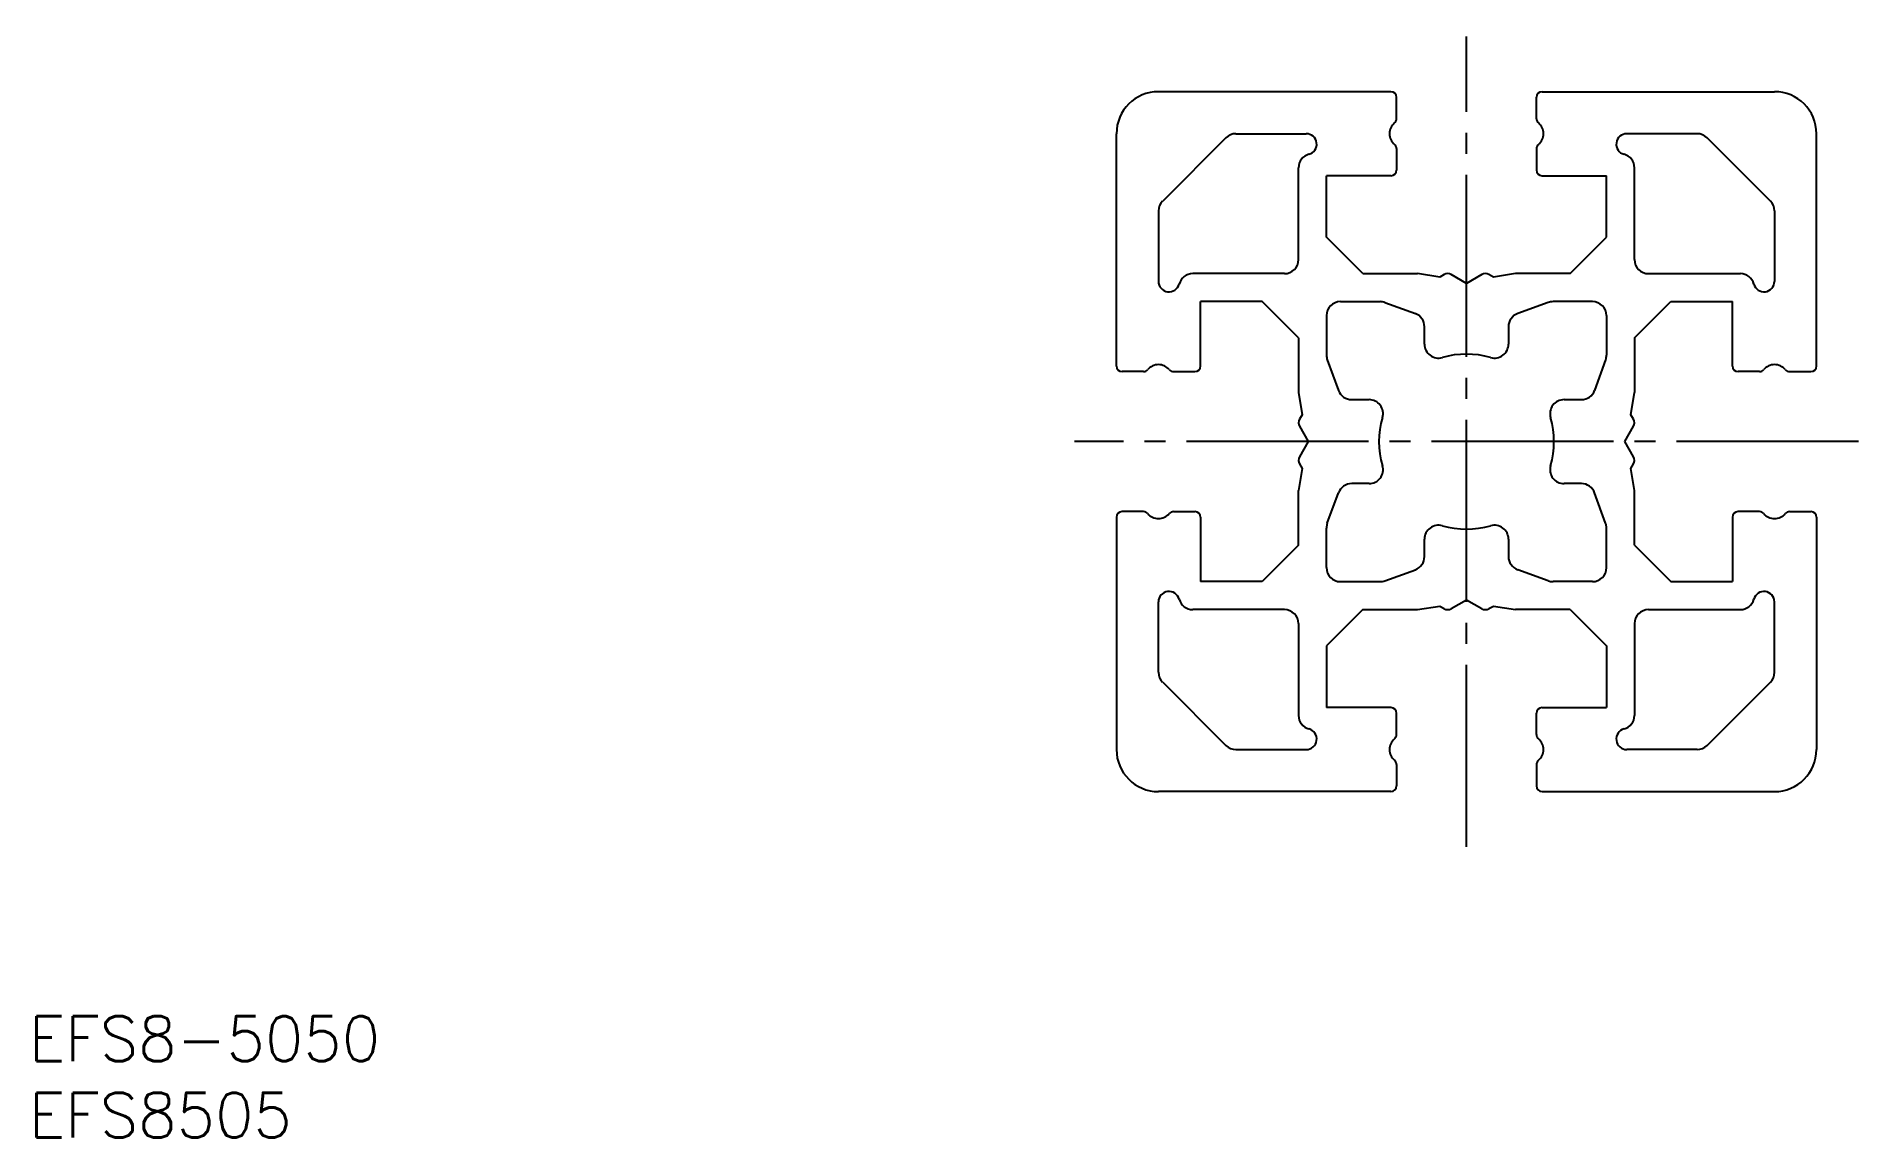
# Model space of a CAD drawing. Extents: x 666 to 796, y 255 to 334.
import ezdxf

# ---------------------------------------------------------------- set-up
doc = ezdxf.new("R2010")
doc.units = 0
doc.linetypes.add('CENTER', pattern=[17.5, 13, -1.5, 1.5, -1.5])
doc.layers.get('0').update_dxf_attribs({"linetype": 'CONTINUOUS'})
doc.layers.add('CENTER', color=1, linetype='CENTER')
doc.styles.get("Standard").update_dxf_attribs({"font": 'txt.shx', "bigfont": '@extfont2.shx'})

msp = doc.modelspace()

# ---------------------------------------------------------------- linework, layer by layer
for p, q in [((762.53, 330.12), (745.93, 330.12)), ((762.93, 328.19), (762.93, 329.72)), ((772.93, 328.19), (772.93, 329.72)), ((773.33, 330.12), (789.93, 330.12)), ((742.93, 310.52), (742.93, 327.12)), ((750.75, 326.83), (746.23, 322.31)), ((751.46, 327.12), (756.48, 327.12)), ((784.41, 327.12), (779.38, 327.12)), ((789.64, 322.31), (785.12, 326.83)), ((792.93, 310.52), (792.93, 327.12)), ((762.93, 326.05), (762.93, 324.52)), ((772.93, 326.05), (772.93, 324.52)), ((755.93, 318.12), (755.93, 324.68)), ((757.93, 319.72), (757.93, 324.12)), ((762.53, 324.12), (757.93, 324.12)), ((773.33, 324.12), (777.93, 324.12)), ((777.93, 319.72), (777.93, 324.12)), ((779.93, 318.12), (779.93, 324.68)), ((745.93, 321.6), (745.93, 316.57)), ((789.93, 321.6), (789.93, 316.57)), ((760.53, 317.12), (757.93, 319.72)), ((775.34, 317.12), (777.93, 319.72)), ((754.93, 317.12), (748.38, 317.12)), ((760.53, 317.12), (764.43, 317.12)), ((766.02, 316.87), (764.43, 317.12)), ((766.34, 317.05), (766.02, 316.87)), ((767.93, 316.42), (766.84, 317.05)), ((769.03, 317.05), (767.93, 316.42)), ((769.85, 316.87), (769.53, 317.05)), ((771.43, 317.12), (769.85, 316.87)), ((775.34, 317.12), (771.43, 317.12)), ((780.93, 317.12), (787.49, 317.12)), ((753.34, 315.12), (748.93, 315.12)), ((748.93, 310.52), (748.93, 315.12)), ((755.93, 312.53), (753.34, 315.12)), ((758.93, 315.12), (761.76, 315.12)), ((762.1, 315.06), (764.28, 314.27)), ((773.77, 315.06), (771.59, 314.27)), ((776.93, 315.12), (774.11, 315.12)), ((779.93, 312.53), (782.53, 315.12)), ((782.53, 315.12), (786.93, 315.12)), ((786.93, 310.52), (786.93, 315.12)), ((757.93, 314.12), (757.93, 311.3)), ((777.93, 314.12), (777.93, 311.3)), ((755.93, 312.53), (755.93, 308.62)), ((764.93, 312.09), (764.93, 313.33)), ((770.93, 313.33), (770.93, 312.09)), ((779.93, 312.53), (779.93, 308.62)), ((744.86, 310.12), (743.33, 310.12)), ((747.01, 310.12), (748.53, 310.12)), ((757.99, 310.96), (758.79, 308.78)), ((777.87, 310.96), (777.08, 308.78)), ((788.86, 310.12), (787.33, 310.12)), ((791.01, 310.12), (792.53, 310.12)), ((755.93, 308.62), (756.19, 307.04)), ((779.68, 307.04), (779.93, 308.62)), ((759.73, 308.12), (760.97, 308.12)), ((774.9, 308.12), (776.14, 308.12)), ((756.19, 307.04), (756, 306.72)), ((756, 306.22), (756.63, 305.12)), ((779.23, 305.12), (779.87, 306.22)), ((779.87, 306.72), (779.68, 307.04)), ((756.63, 305.12), (756, 304.03)), ((779.87, 304.03), (779.23, 305.12)), ((756, 303.53), (756.19, 303.21)), ((779.68, 303.21), (779.87, 303.53)), ((756.19, 303.21), (755.93, 301.62)), ((760.97, 302.12), (759.73, 302.12)), ((776.14, 302.12), (774.9, 302.12)), ((779.93, 301.62), (779.68, 303.21)), ((755.93, 297.72), (755.93, 301.62)), ((757.99, 299.29), (758.79, 301.46)), ((777.87, 299.29), (777.08, 301.46)), ((779.93, 297.72), (779.93, 301.62)), ((742.93, 299.72), (742.93, 283.12)), ((744.86, 300.12), (743.33, 300.12)), ((747.01, 300.12), (748.53, 300.12)), ((748.93, 299.72), (748.93, 295.12)), ((786.93, 299.72), (786.93, 295.12)), ((788.86, 300.12), (787.33, 300.12)), ((791.01, 300.12), (792.53, 300.12)), ((792.93, 299.72), (792.93, 283.12)), ((757.93, 296.12), (757.93, 298.95)), ((764.93, 296.91), (764.93, 298.15)), ((770.93, 298.15), (770.93, 296.91)), ((777.93, 296.12), (777.93, 298.95)), ((755.93, 297.72), (753.34, 295.12)), ((779.93, 297.72), (782.53, 295.12)), ((762.1, 295.18), (764.28, 295.97)), ((773.77, 295.18), (771.59, 295.97)), ((753.34, 295.12), (748.93, 295.12)), ((758.93, 295.12), (761.76, 295.12)), ((776.93, 295.12), (774.11, 295.12)), ((782.53, 295.12), (786.93, 295.12)), ((745.93, 288.64), (745.93, 293.67)), ((754.93, 293.12), (748.38, 293.12)), ((760.53, 293.12), (757.93, 290.53)), ((760.53, 293.12), (764.43, 293.12)), ((764.43, 293.12), (766.02, 293.37)), ((766.02, 293.37), (766.34, 293.19)), ((766.84, 293.19), (767.93, 293.82)), ((767.93, 293.82), (769.03, 293.19)), ((769.53, 293.19), (769.85, 293.37)), ((769.85, 293.37), (771.43, 293.12)), ((775.34, 293.12), (771.43, 293.12)), ((775.34, 293.12), (777.93, 290.53)), ((780.93, 293.12), (787.49, 293.12)), ((789.93, 288.64), (789.93, 293.67)), ((755.93, 292.12), (755.93, 285.56)), ((779.93, 292.12), (779.93, 285.56)), ((757.93, 290.53), (757.93, 286.12)), ((777.93, 290.53), (777.93, 286.12)), ((746.23, 287.94), (750.75, 283.41)), ((785.12, 283.41), (789.64, 287.94)), ((762.53, 286.12), (757.93, 286.12)), ((762.93, 284.19), (762.93, 285.72)), ((772.93, 284.19), (772.93, 285.72)), ((773.33, 286.12), (777.93, 286.12)), ((751.46, 283.12), (756.48, 283.12)), ((784.41, 283.12), (779.38, 283.12)), ((762.93, 282.05), (762.93, 280.52)), ((772.93, 282.05), (772.93, 280.52)), ((762.53, 280.12), (745.93, 280.12)), ((773.33, 280.12), (789.93, 280.12))]:
    msp.add_line(p, q)
for centre, radius, start, end in [((745.93, 327.12), 3, 90, 180), ((762.53, 329.72), 0.4, 0, 90), ((773.33, 329.72), 0.4, 90, 180), ((789.93, 327.12), 3, 0, 90), ((762.53, 328.19), 0.4, 310.0052, 0), ((773.33, 328.19), 0.4, 180, 229.9948), ((751.46, 326.12), 1, 90, 135), ((756.48, 326.37), 0.75, 284.9006, 90), ((763.43, 327.12), 1, 130.0052, 229.9948), ((772.43, 327.12), 1, 310.0052, 49.9948), ((779.38, 326.37), 0.75, 90, 255.0994), ((784.41, 326.12), 1, 45, 90), ((756.93, 324.68), 1, 104.9006, 180), ((762.53, 326.05), 0.4, 0, 49.9948), ((773.33, 326.05), 0.4, 130.0052, 180), ((778.93, 324.68), 1, 0, 75.0995), ((762.53, 324.52), 0.4, 270, 0), ((773.33, 324.52), 0.4, 180, 270), ((746.93, 321.6), 1, 135, 180), ((788.93, 321.6), 1, 0, 45), ((754.93, 318.12), 1, 270, 0), ((780.93, 318.12), 1, 180, 270), ((746.68, 316.57), 0.75, 180, 345.0994), ((748.38, 316.12), 1, 90, 165.0995), ((766.59, 316.62), 0.5, 60, 120), ((769.28, 316.62), 0.5, 60, 120), ((787.49, 316.12), 1, 14.9006, 90), ((789.18, 316.57), 0.75, 194.9006, 0), ((758.93, 314.12), 1, 90, 180), ((761.76, 314.12), 1, 70, 90), ((774.11, 314.12), 1, 90, 110), ((776.93, 314.12), 1, 0, 90), ((763.93, 313.33), 1, 0, 70), ((771.93, 313.33), 1, 110, 180), ((758.93, 311.3), 1, 180, 200), ((765.93, 312.09), 1, 180, 286.0134), ((767.93, 305.12), 6.25, 73.9866, 106.0134), ((769.93, 312.09), 1, 253.9866, 0), ((776.93, 311.3), 1, 340, 0), ((743.33, 310.52), 0.4, 180, 270), ((744.86, 310.52), 0.4, 270, 319.9948), ((745.93, 309.62), 1, 40.0052, 139.9948), ((747.01, 310.52), 0.4, 220.0052, 270), ((748.53, 310.52), 0.4, 270, 0), ((787.33, 310.52), 0.4, 180, 270), ((788.86, 310.52), 0.4, 270, 319.9948), ((789.93, 309.62), 1, 40.0052, 139.9948), ((791.01, 310.52), 0.4, 220.0052, 270), ((792.53, 310.52), 0.4, 270, 0), ((759.73, 309.12), 1, 200, 270), ((776.14, 309.12), 1, 270, 340), ((760.97, 307.12), 1, 343.9866, 90), ((774.9, 307.12), 1, 90, 196.0134), ((756.43, 306.47), 0.5, 150, 210), ((767.93, 305.12), 6.25, 163.9866, 196.0134), ((767.93, 305.12), 6.25, 343.9866, 16.0134), ((779.43, 306.47), 0.5, 330, 30), ((756.43, 303.78), 0.5, 150, 210), ((760.97, 303.12), 1, 270, 16.0134), ((774.9, 303.12), 1, 163.9866, 270), ((779.43, 303.78), 0.5, 330, 30), ((759.73, 301.12), 1, 90, 160), ((776.14, 301.12), 1, 20, 90), ((743.33, 299.72), 0.4, 90, 180), ((744.86, 299.72), 0.4, 40.0052, 90), ((745.93, 300.62), 1, 220.0052, 319.9948), ((747.01, 299.72), 0.4, 90, 139.9948), ((748.53, 299.72), 0.4, 0, 90), ((787.33, 299.72), 0.4, 90, 180), ((788.86, 299.72), 0.4, 40.0052, 90), ((789.93, 300.62), 1, 220.0052, 319.9948), ((791.01, 299.72), 0.4, 90, 139.9948), ((792.53, 299.72), 0.4, 0, 90), ((758.93, 298.95), 1, 160, 180), ((765.93, 298.15), 1, 73.9866, 180), ((767.93, 305.12), 6.25, 253.9866, 286.0134), ((769.93, 298.15), 1, 0, 106.0134), ((776.93, 298.95), 1, 0, 20), ((763.93, 296.91), 1, 290, 0), ((771.93, 296.91), 1, 180, 250), ((758.93, 296.12), 1, 180, 270), ((776.93, 296.12), 1, 270, 0), ((746.68, 293.67), 0.75, 14.9006, 180), ((761.76, 296.12), 1, 270, 290), ((774.11, 296.12), 1, 250, 270), ((789.18, 293.67), 0.75, 0, 165.0994), ((748.38, 294.12), 1, 194.9006, 270), ((754.93, 292.12), 1, 0, 90), ((766.59, 293.62), 0.5, 240, 300), ((769.28, 293.62), 0.5, 240, 300), ((780.93, 292.12), 1, 90, 180), ((787.49, 294.12), 1, 270, 345.0995), ((746.93, 288.64), 1, 180, 225), ((788.93, 288.64), 1, 315, 0), ((756.93, 285.56), 1, 180, 255.0995), ((762.53, 285.72), 0.4, 0, 90), ((773.33, 285.72), 0.4, 90, 180), ((778.93, 285.56), 1, 284.9006, 0), ((756.48, 283.87), 0.75, 270, 75.0994), ((763.43, 283.12), 1, 130.0052, 229.9948), ((762.53, 284.19), 0.4, 310.0052, 0), ((773.33, 284.19), 0.4, 180, 229.9948), ((772.43, 283.12), 1, 310.0052, 49.9948), ((779.38, 283.87), 0.75, 104.9006, 270), ((745.93, 283.12), 3, 180, 270), ((751.46, 284.12), 1, 225, 270), ((784.41, 284.12), 1, 270, 315), ((789.93, 283.12), 3, 270, 0), ((762.53, 282.05), 0.4, 0, 49.9948), ((773.33, 282.05), 0.4, 130.0052, 180), ((762.53, 280.52), 0.4, 270, 0), ((773.33, 280.52), 0.4, 180, 270)]:
    msp.add_arc(centre, radius, start, end)
at = {"layer": 'CENTER', "color": 1, "linetype": 'CENTER'}
for p, q in [((767.93, 276.18), (767.93, 334.07)), ((795.93, 305.12), (739.93, 305.12))]:
    msp.add_line(p, q, dxfattribs=at)

# ---------------------------------------------------------------- texts
at = {"color": 7, "linetype": 'CONTINUOUS'}
for s, p in [('EFS8-5050', (665.24, 260.87)), ('EFS8505', (665.24, 255.41))]:
    msp.add_text(s, height=3.2, dxfattribs=at).set_placement(p)

doc.saveas('drawing.dxf')
